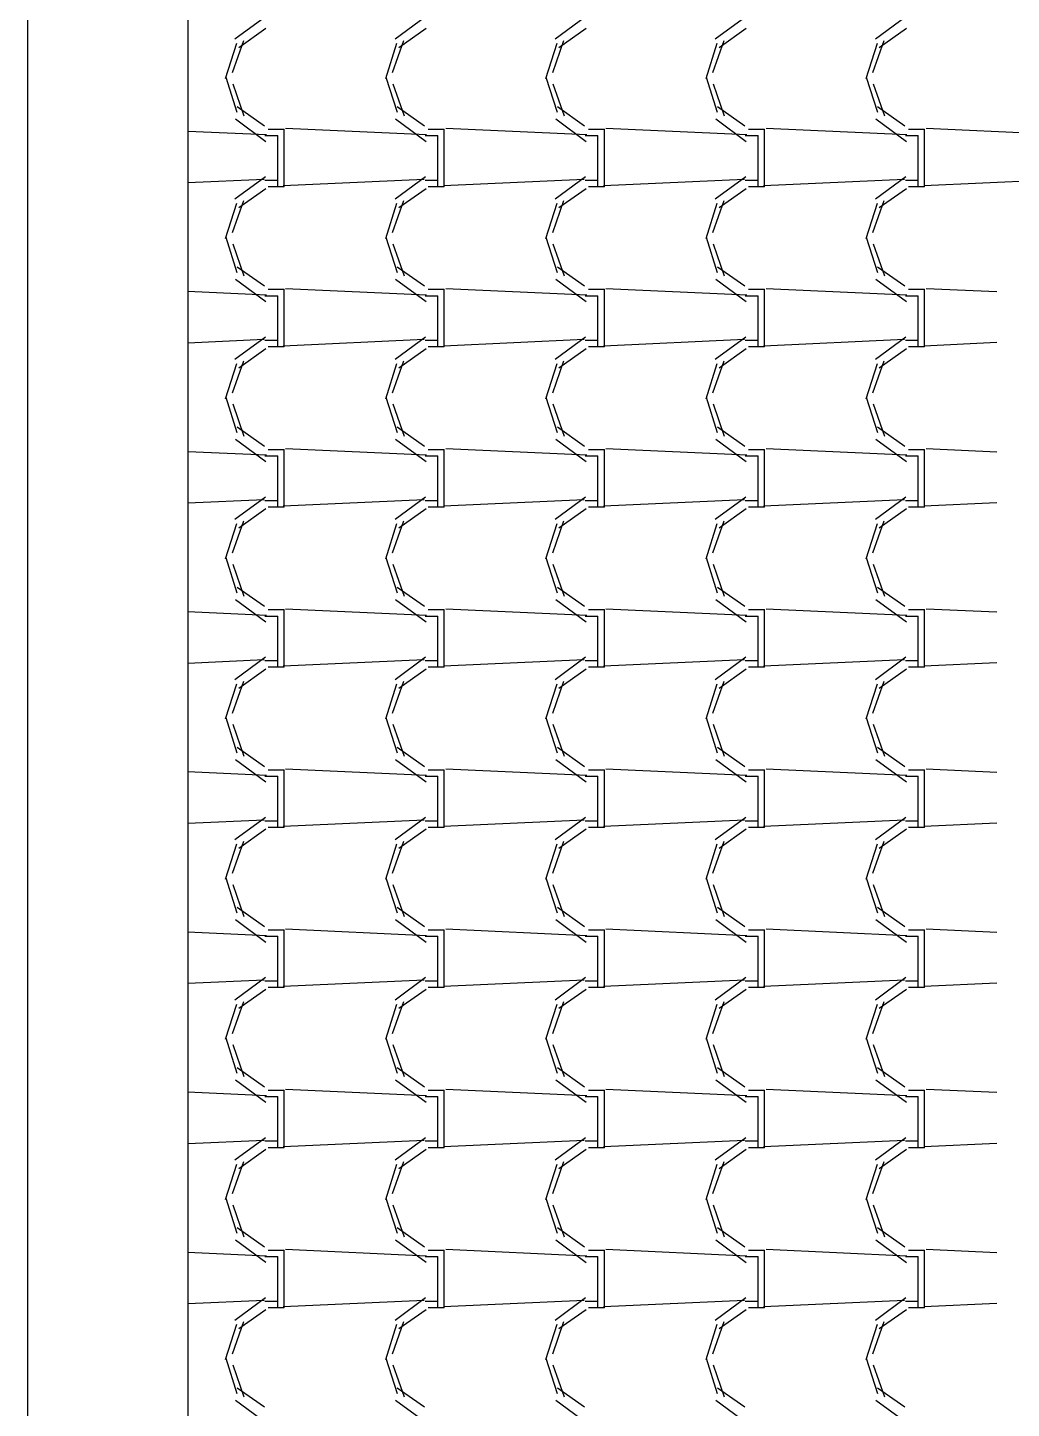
# Model space of a CAD drawing. Header units: millimetres. Extents: x -336 to -33, y -135 to 770.
# Drawn here: x -310.758 to -308.915, y 714.921 to 717.507 of the extents above; entities that cross this region are included whole.
import ezdxf

# ---------------------------------------------------------------- set-up
doc = ezdxf.new("R2010")
doc.units = ezdxf.units.MM
doc.header["$LTSCALE"] = 50
doc.header["$MEASUREMENT"] = 0
doc.layers.add('-HIDRO', color=8, linetype='CONTINUOUS')

msp = doc.modelspace()

# ---------------------------------------------------------------- linework, layer by layer
at = {"layer": '-HIDRO', "linetype": 'Continuous'}
for p, q in [((-310.758, 747.1206), (-310.758, 712.1028)), ((-310.458, 724.1028), (-310.458, 712.4028)), ((-310.3126, 717.5275), (-310.3696, 717.4855)), ((-310.0126, 717.5275), (-310.0696, 717.4855)), ((-309.7126, 717.5275), (-309.7696, 717.4855)), ((-309.4126, 717.5275), (-309.4696, 717.4855)), ((-309.1126, 717.5275), (-309.1696, 717.4855)), ((-310.3115, 717.5054), (-310.3625, 717.4694)), ((-310.0115, 717.5054), (-310.0625, 717.4694)), ((-309.7115, 717.5054), (-309.7625, 717.4694)), ((-309.4115, 717.5054), (-309.4625, 717.4694)), ((-309.1115, 717.5054), (-309.1625, 717.4694)), ((-310.3666, 717.4774), (-310.3876, 717.4114)), ((-310.3538, 717.4824), (-310.3748, 717.4224)), ((-310.0666, 717.4774), (-310.0876, 717.4114)), ((-310.0538, 717.4824), (-310.0748, 717.4224)), ((-309.7666, 717.4774), (-309.7876, 717.4114)), ((-309.7538, 717.4824), (-309.7748, 717.4224)), ((-309.4666, 717.4774), (-309.4876, 717.4114)), ((-309.4538, 717.4824), (-309.4748, 717.4224)), ((-309.1666, 717.4774), (-309.1876, 717.4114)), ((-309.1538, 717.4824), (-309.1748, 717.4224)), ((-310.3869, 717.4146), (-310.3659, 717.3486)), ((-310.0869, 717.4146), (-310.0659, 717.3486)), ((-309.7869, 717.4146), (-309.7659, 717.3486)), ((-309.4869, 717.4146), (-309.4659, 717.3486)), ((-309.1869, 717.4146), (-309.1659, 717.3486)), ((-310.3737, 717.4021), (-310.3527, 717.3421)), ((-310.0737, 717.4021), (-310.0527, 717.3421)), ((-309.7737, 717.4021), (-309.7527, 717.3421)), ((-309.4737, 717.4021), (-309.4527, 717.3421)), ((-309.1737, 717.4021), (-309.1527, 717.3421)), ((-310.3655, 717.3592), (-310.3145, 717.3232)), ((-310.0655, 717.3592), (-310.0145, 717.3232)), ((-309.7655, 717.3592), (-309.7145, 717.3232)), ((-309.4656, 717.3592), (-309.4145, 717.3232)), ((-309.1656, 717.3592), (-309.1146, 717.3232)), ((-310.3686, 717.3361), (-310.3116, 717.2941)), ((-310.0686, 717.3361), (-310.0116, 717.2941)), ((-309.7686, 717.3361), (-309.7116, 717.2941)), ((-309.4686, 717.3361), (-309.4116, 717.2941)), ((-309.1686, 717.3361), (-309.1116, 717.2941)), ((-310.3106, 717.306), (-310.458, 717.3127)), ((-310.3134, 717.3049), (-310.2894, 717.3049)), ((-310.3074, 717.3169), (-310.2774, 717.3169)), ((-310.2894, 717.2209), (-310.2894, 717.3049)), ((-310.2774, 717.2209), (-310.2774, 717.3169)), ((-310.0106, 717.306), (-310.2746, 717.318)), ((-310.0134, 717.3049), (-309.9894, 717.3049)), ((-310.0074, 717.3169), (-309.9774, 717.3169)), ((-309.9894, 717.2209), (-309.9894, 717.3049)), ((-309.9774, 717.2209), (-309.9774, 717.3169)), ((-309.7106, 717.306), (-309.9746, 717.318)), ((-309.7134, 717.3049), (-309.6894, 717.3049)), ((-309.7074, 717.3169), (-309.6774, 717.3169)), ((-309.6894, 717.2209), (-309.6894, 717.3049)), ((-309.6774, 717.2209), (-309.6774, 717.3169)), ((-309.4106, 717.306), (-309.6746, 717.318)), ((-309.4134, 717.3049), (-309.3894, 717.3049)), ((-309.4074, 717.3169), (-309.3774, 717.3169)), ((-309.3894, 717.2209), (-309.3894, 717.3049)), ((-309.3774, 717.2209), (-309.3774, 717.3169)), ((-309.1106, 717.306), (-309.3746, 717.318)), ((-309.1134, 717.3049), (-309.0894, 717.3049)), ((-309.1074, 717.3169), (-309.0774, 717.3169)), ((-309.0894, 717.2209), (-309.0894, 717.3049)), ((-309.0774, 717.2209), (-309.0774, 717.3169)), ((-308.8106, 717.306), (-309.0746, 717.318)), ((-310.3126, 717.2275), (-310.3696, 717.1855)), ((-310.0126, 717.2275), (-310.0696, 717.1855)), ((-309.7126, 717.2275), (-309.7696, 717.1855)), ((-309.4126, 717.2275), (-309.4696, 717.1855)), ((-309.1126, 717.2275), (-309.1696, 717.1855)), ((-310.3151, 717.2227), (-310.458, 717.2162)), ((-310.3115, 717.2054), (-310.3625, 717.1694)), ((-310.2894, 717.2209), (-310.3134, 717.2209)), ((-310.2774, 717.2089), (-310.3074, 717.2089)), ((-310.2894, 717.2089), (-310.2894, 717.2209)), ((-310.0151, 717.2227), (-310.2791, 717.2107)), ((-310.2774, 717.2089), (-310.2774, 717.2209)), ((-310.0115, 717.2054), (-310.0625, 717.1694)), ((-309.9894, 717.2209), (-310.0134, 717.2209)), ((-309.9774, 717.2089), (-310.0074, 717.2089)), ((-309.9894, 717.2089), (-309.9894, 717.2209)), ((-309.7151, 717.2227), (-309.9791, 717.2107)), ((-309.9774, 717.2089), (-309.9774, 717.2209)), ((-309.7115, 717.2054), (-309.7625, 717.1694)), ((-309.6894, 717.2209), (-309.7134, 717.2209)), ((-309.6774, 717.2089), (-309.7074, 717.2089)), ((-309.6894, 717.2089), (-309.6894, 717.2209)), ((-309.4151, 717.2227), (-309.6791, 717.2107)), ((-309.6774, 717.2089), (-309.6774, 717.2209)), ((-309.4115, 717.2054), (-309.4625, 717.1694)), ((-309.3894, 717.2209), (-309.4134, 717.2209)), ((-309.3774, 717.2089), (-309.4074, 717.2089)), ((-309.3894, 717.2089), (-309.3894, 717.2209)), ((-309.1151, 717.2227), (-309.3791, 717.2107)), ((-309.3774, 717.2089), (-309.3774, 717.2209)), ((-309.1115, 717.2054), (-309.1625, 717.1694)), ((-309.0894, 717.2209), (-309.1134, 717.2209)), ((-309.0774, 717.2089), (-309.1074, 717.2089)), ((-309.0894, 717.2089), (-309.0894, 717.2209)), ((-308.8151, 717.2227), (-309.0791, 717.2107)), ((-309.0774, 717.2089), (-309.0774, 717.2209)), ((-310.3666, 717.1774), (-310.3876, 717.1114)), ((-310.3538, 717.1824), (-310.3748, 717.1224)), ((-310.0666, 717.1774), (-310.0876, 717.1114)), ((-310.0538, 717.1824), (-310.0748, 717.1224)), ((-309.7666, 717.1774), (-309.7876, 717.1114)), ((-309.7538, 717.1824), (-309.7748, 717.1224)), ((-309.4666, 717.1774), (-309.4876, 717.1114)), ((-309.4538, 717.1824), (-309.4748, 717.1224)), ((-309.1666, 717.1774), (-309.1876, 717.1114)), ((-309.1538, 717.1824), (-309.1748, 717.1224)), ((-310.3869, 717.1146), (-310.3659, 717.0486)), ((-310.3737, 717.1021), (-310.3527, 717.0421)), ((-310.0869, 717.1146), (-310.0659, 717.0486)), ((-310.0737, 717.1021), (-310.0527, 717.0421)), ((-309.7869, 717.1146), (-309.7659, 717.0486)), ((-309.7737, 717.1021), (-309.7527, 717.0421)), ((-309.4869, 717.1146), (-309.4659, 717.0486)), ((-309.4737, 717.1021), (-309.4527, 717.0421)), ((-309.1869, 717.1146), (-309.1659, 717.0486)), ((-309.1737, 717.1021), (-309.1527, 717.0421)), ((-310.3655, 717.0592), (-310.3145, 717.0232)), ((-310.0655, 717.0592), (-310.0145, 717.0232)), ((-309.7655, 717.0592), (-309.7145, 717.0232)), ((-309.4655, 717.0592), (-309.4145, 717.0232)), ((-309.1655, 717.0592), (-309.1145, 717.0232)), ((-310.3686, 717.0361), (-310.3116, 716.9941)), ((-310.0686, 717.0361), (-310.0116, 716.9941)), ((-309.7686, 717.0361), (-309.7116, 716.9941)), ((-309.4686, 717.0361), (-309.4116, 716.9941)), ((-309.1686, 717.0361), (-309.1116, 716.9941)), ((-310.3106, 717.006), (-310.458, 717.0127)), ((-310.3134, 717.0049), (-310.2894, 717.0049)), ((-310.3074, 717.0169), (-310.2774, 717.0169)), ((-310.2894, 716.9209), (-310.2894, 717.0049)), ((-310.2774, 716.9209), (-310.2774, 717.0169)), ((-310.0106, 717.006), (-310.2746, 717.018)), ((-310.0134, 717.0049), (-309.9894, 717.0049)), ((-310.0074, 717.0169), (-309.9774, 717.0169)), ((-309.9894, 716.9209), (-309.9894, 717.0049)), ((-309.9774, 716.9209), (-309.9774, 717.0169)), ((-309.7106, 717.006), (-309.9746, 717.018)), ((-309.7134, 717.0049), (-309.6894, 717.0049)), ((-309.7074, 717.0169), (-309.6774, 717.0169)), ((-309.6894, 716.9209), (-309.6894, 717.0049)), ((-309.6774, 716.9209), (-309.6774, 717.0169)), ((-309.4106, 717.006), (-309.6746, 717.018)), ((-309.4134, 717.0049), (-309.3894, 717.0049)), ((-309.4074, 717.0169), (-309.3774, 717.0169)), ((-309.3894, 716.9209), (-309.3894, 717.0049)), ((-309.3774, 716.9209), (-309.3774, 717.0169)), ((-309.1106, 717.006), (-309.3746, 717.018)), ((-309.1134, 717.0049), (-309.0894, 717.0049)), ((-309.1074, 717.0169), (-309.0774, 717.0169)), ((-309.0894, 716.9209), (-309.0894, 717.0049)), ((-309.0774, 716.9209), (-309.0774, 717.0169)), ((-308.9422, 717.012), (-309.0746, 717.018)), ((-310.3151, 716.9227), (-310.458, 716.9162)), ((-310.3126, 716.9275), (-310.3696, 716.8855)), ((-310.2894, 716.9209), (-310.3134, 716.9209)), ((-310.2894, 716.9089), (-310.2894, 716.9209)), ((-310.0151, 716.9227), (-310.2791, 716.9107)), ((-310.2774, 716.9089), (-310.2774, 716.9209)), ((-310.0126, 716.9275), (-310.0696, 716.8855)), ((-309.9894, 716.9209), (-310.0134, 716.9209)), ((-309.9894, 716.9089), (-309.9894, 716.9209)), ((-309.7151, 716.9227), (-309.9791, 716.9107)), ((-309.9774, 716.9089), (-309.9774, 716.9209)), ((-309.7126, 716.9275), (-309.7696, 716.8855)), ((-309.6894, 716.9209), (-309.7134, 716.9209)), ((-309.6894, 716.9089), (-309.6894, 716.9209)), ((-309.4151, 716.9227), (-309.6791, 716.9107)), ((-309.6774, 716.9089), (-309.6774, 716.9209)), ((-309.4126, 716.9275), (-309.4696, 716.8855)), ((-309.3894, 716.9209), (-309.4134, 716.9209)), ((-309.3894, 716.9089), (-309.3894, 716.9209)), ((-309.1151, 716.9227), (-309.3791, 716.9107)), ((-309.3774, 716.9089), (-309.3774, 716.9209)), ((-309.1126, 716.9275), (-309.1696, 716.8855)), ((-309.0894, 716.9209), (-309.1134, 716.9209)), ((-309.0894, 716.9089), (-309.0894, 716.9209)), ((-308.9422, 716.917), (-309.0791, 716.9107)), ((-309.0774, 716.9089), (-309.0774, 716.9209)), ((-310.3115, 716.9054), (-310.3625, 716.8694)), ((-310.2774, 716.9089), (-310.3074, 716.9089)), ((-310.0115, 716.9054), (-310.0625, 716.8694)), ((-309.9774, 716.9089), (-310.0074, 716.9089)), ((-309.7115, 716.9054), (-309.7625, 716.8694)), ((-309.6774, 716.9089), (-309.7074, 716.9089)), ((-309.4115, 716.9054), (-309.4625, 716.8694)), ((-309.3774, 716.9089), (-309.4074, 716.9089)), ((-309.1115, 716.9054), (-309.1625, 716.8694)), ((-309.0774, 716.9089), (-309.1074, 716.9089)), ((-310.3666, 716.8774), (-310.3876, 716.8114)), ((-310.3538, 716.8824), (-310.3748, 716.8224)), ((-310.0666, 716.8774), (-310.0876, 716.8114)), ((-310.0538, 716.8824), (-310.0748, 716.8224)), ((-309.7666, 716.8774), (-309.7876, 716.8114)), ((-309.7538, 716.8824), (-309.7748, 716.8224)), ((-309.4666, 716.8774), (-309.4876, 716.8114)), ((-309.4538, 716.8824), (-309.4748, 716.8224)), ((-309.1666, 716.8774), (-309.1876, 716.8114)), ((-309.1538, 716.8824), (-309.1748, 716.8224)), ((-310.3869, 716.8146), (-310.3659, 716.7486)), ((-310.0869, 716.8146), (-310.0659, 716.7486)), ((-309.7869, 716.8146), (-309.7659, 716.7486)), ((-309.4869, 716.8146), (-309.4659, 716.7486)), ((-309.1869, 716.8146), (-309.1659, 716.7486)), ((-310.3737, 716.8021), (-310.3527, 716.7421)), ((-310.0737, 716.8021), (-310.0527, 716.7421)), ((-309.7737, 716.8021), (-309.7527, 716.7421)), ((-309.4737, 716.8021), (-309.4527, 716.7421)), ((-309.1737, 716.8021), (-309.1527, 716.7421)), ((-310.3686, 716.7361), (-310.3116, 716.6941)), ((-310.3655, 716.7592), (-310.3145, 716.7232)), ((-310.0686, 716.7361), (-310.0116, 716.6941)), ((-310.0655, 716.7592), (-310.0145, 716.7232)), ((-309.7686, 716.7361), (-309.7116, 716.6941)), ((-309.7655, 716.7592), (-309.7145, 716.7232)), ((-309.4686, 716.7361), (-309.4116, 716.6941)), ((-309.4655, 716.7592), (-309.4145, 716.7232)), ((-309.1686, 716.7361), (-309.1116, 716.6941)), ((-309.1655, 716.7592), (-309.1145, 716.7232)), ((-310.3106, 716.706), (-310.458, 716.7127)), ((-310.3074, 716.7169), (-310.2774, 716.7169)), ((-310.2774, 716.6209), (-310.2774, 716.7169)), ((-310.0106, 716.706), (-310.2746, 716.718)), ((-310.0074, 716.7169), (-309.9774, 716.7169)), ((-309.9774, 716.6209), (-309.9774, 716.7169)), ((-309.7106, 716.706), (-309.9746, 716.718)), ((-309.7074, 716.7169), (-309.6774, 716.7169)), ((-309.6774, 716.6209), (-309.6774, 716.7169)), ((-309.4106, 716.706), (-309.6746, 716.718)), ((-309.4074, 716.7169), (-309.3774, 716.7169)), ((-309.3774, 716.6209), (-309.3774, 716.7169)), ((-309.1106, 716.706), (-309.3746, 716.718)), ((-309.1074, 716.7169), (-309.0774, 716.7169)), ((-309.0774, 716.6209), (-309.0774, 716.7169)), ((-308.9422, 716.712), (-309.0746, 716.718)), ((-310.3134, 716.7049), (-310.2894, 716.7049)), ((-310.2894, 716.6209), (-310.2894, 716.7049)), ((-310.0134, 716.7049), (-309.9894, 716.7049)), ((-309.9894, 716.6209), (-309.9894, 716.7049)), ((-309.7134, 716.7049), (-309.6894, 716.7049)), ((-309.6894, 716.6209), (-309.6894, 716.7049)), ((-309.4134, 716.7049), (-309.3894, 716.7049)), ((-309.3894, 716.6209), (-309.3894, 716.7049)), ((-309.1134, 716.7049), (-309.0894, 716.7049)), ((-309.0894, 716.6209), (-309.0894, 716.7049)), ((-310.3151, 716.6227), (-310.458, 716.6162)), ((-310.3126, 716.6275), (-310.3696, 716.5855)), ((-310.3115, 716.6054), (-310.3625, 716.5694)), ((-310.2894, 716.6209), (-310.3134, 716.6209)), ((-310.2774, 716.6089), (-310.3074, 716.6089)), ((-310.2894, 716.6089), (-310.2894, 716.6209)), ((-310.0151, 716.6227), (-310.2791, 716.6107)), ((-310.2774, 716.6089), (-310.2774, 716.6209)), ((-310.0126, 716.6275), (-310.0696, 716.5855)), ((-310.0115, 716.6054), (-310.0625, 716.5694)), ((-309.9894, 716.6209), (-310.0134, 716.6209)), ((-309.9774, 716.6089), (-310.0074, 716.6089)), ((-309.9894, 716.6089), (-309.9894, 716.6209)), ((-309.7151, 716.6227), (-309.9791, 716.6107)), ((-309.9774, 716.6089), (-309.9774, 716.6209)), ((-309.7126, 716.6275), (-309.7696, 716.5855)), ((-309.7115, 716.6054), (-309.7625, 716.5694)), ((-309.6894, 716.6209), (-309.7134, 716.6209)), ((-309.6774, 716.6089), (-309.7074, 716.6089)), ((-309.6894, 716.6089), (-309.6894, 716.6209)), ((-309.4151, 716.6227), (-309.6791, 716.6107)), ((-309.6774, 716.6089), (-309.6774, 716.6209)), ((-309.4126, 716.6275), (-309.4696, 716.5855)), ((-309.4115, 716.6054), (-309.4625, 716.5694)), ((-309.3894, 716.6209), (-309.4134, 716.6209)), ((-309.3774, 716.6089), (-309.4074, 716.6089)), ((-309.3894, 716.6089), (-309.3894, 716.6209)), ((-309.1151, 716.6227), (-309.3791, 716.6107)), ((-309.3774, 716.6089), (-309.3774, 716.6209)), ((-309.1126, 716.6275), (-309.1696, 716.5855)), ((-309.1115, 716.6054), (-309.1625, 716.5694)), ((-309.0894, 716.6209), (-309.1134, 716.6209)), ((-309.0774, 716.6089), (-309.1074, 716.6089)), ((-309.0894, 716.6089), (-309.0894, 716.6209)), ((-308.9422, 716.617), (-309.0791, 716.6107)), ((-309.0774, 716.6089), (-309.0774, 716.6209)), ((-310.3538, 716.5824), (-310.3748, 716.5224)), ((-310.0538, 716.5824), (-310.0748, 716.5224)), ((-309.7538, 716.5824), (-309.7748, 716.5224)), ((-309.4538, 716.5824), (-309.4748, 716.5224)), ((-309.1538, 716.5824), (-309.1748, 716.5224)), ((-310.3666, 716.5774), (-310.3876, 716.5114)), ((-310.0666, 716.5774), (-310.0876, 716.5114)), ((-309.7666, 716.5774), (-309.7876, 716.5114)), ((-309.4666, 716.5774), (-309.4876, 716.5114)), ((-309.1666, 716.5774), (-309.1876, 716.5114)), ((-310.3869, 716.5146), (-310.3659, 716.4486)), ((-310.3737, 716.5021), (-310.3527, 716.4421)), ((-310.0869, 716.5146), (-310.0659, 716.4486)), ((-310.0737, 716.5021), (-310.0527, 716.4421)), ((-309.7869, 716.5146), (-309.7659, 716.4486)), ((-309.7737, 716.5021), (-309.7527, 716.4421)), ((-309.4869, 716.5146), (-309.4659, 716.4486)), ((-309.4737, 716.5021), (-309.4527, 716.4421)), ((-309.1869, 716.5146), (-309.1659, 716.4486)), ((-309.1737, 716.5021), (-309.1527, 716.4421)), ((-310.3655, 716.4592), (-310.3145, 716.4232)), ((-310.0655, 716.4592), (-310.0145, 716.4232)), ((-309.7655, 716.4592), (-309.7145, 716.4232)), ((-309.4655, 716.4592), (-309.4145, 716.4232)), ((-309.1655, 716.4592), (-309.1145, 716.4232)), ((-310.3686, 716.4361), (-310.3116, 716.3941)), ((-310.0686, 716.4361), (-310.0116, 716.3941)), ((-309.7686, 716.4361), (-309.7116, 716.3941)), ((-309.4686, 716.4361), (-309.4116, 716.3941)), ((-309.1686, 716.4361), (-309.1116, 716.3941)), ((-310.3106, 716.406), (-310.458, 716.4127)), ((-310.3134, 716.4049), (-310.2894, 716.4049)), ((-310.3074, 716.4169), (-310.2774, 716.4169)), ((-310.2894, 716.3209), (-310.2894, 716.4049)), ((-310.2774, 716.3209), (-310.2774, 716.4169)), ((-310.0106, 716.406), (-310.2746, 716.418)), ((-310.0134, 716.4049), (-309.9894, 716.4049)), ((-310.0074, 716.4169), (-309.9774, 716.4169)), ((-309.9894, 716.3209), (-309.9894, 716.4049)), ((-309.9774, 716.3209), (-309.9774, 716.4169)), ((-309.7106, 716.406), (-309.9746, 716.418)), ((-309.7134, 716.4049), (-309.6894, 716.4049)), ((-309.7074, 716.4169), (-309.6774, 716.4169)), ((-309.6894, 716.3209), (-309.6894, 716.4049)), ((-309.6774, 716.3209), (-309.6774, 716.4169)), ((-309.4106, 716.406), (-309.6746, 716.418)), ((-309.4134, 716.4049), (-309.3894, 716.4049)), ((-309.4074, 716.4169), (-309.3774, 716.4169)), ((-309.3894, 716.3209), (-309.3894, 716.4049)), ((-309.3774, 716.3209), (-309.3774, 716.4169)), ((-309.1106, 716.406), (-309.3746, 716.418)), ((-309.1134, 716.4049), (-309.0894, 716.4049)), ((-309.1074, 716.4169), (-309.0774, 716.4169)), ((-309.0894, 716.3209), (-309.0894, 716.4049)), ((-309.0774, 716.3209), (-309.0774, 716.4169)), ((-308.9422, 716.412), (-309.0746, 716.418)), ((-310.3151, 716.3227), (-310.458, 716.3162)), ((-310.3126, 716.3275), (-310.3696, 716.2855)), ((-310.2894, 716.3209), (-310.3134, 716.3209)), ((-310.2894, 716.3089), (-310.2894, 716.3209)), ((-310.0151, 716.3227), (-310.2791, 716.3107)), ((-310.2774, 716.3089), (-310.2774, 716.3209)), ((-310.0126, 716.3275), (-310.0696, 716.2855)), ((-309.9894, 716.3209), (-310.0134, 716.3209)), ((-309.9894, 716.3089), (-309.9894, 716.3209)), ((-309.7151, 716.3227), (-309.9791, 716.3107)), ((-309.9774, 716.3089), (-309.9774, 716.3209)), ((-309.7126, 716.3275), (-309.7696, 716.2855)), ((-309.6894, 716.3209), (-309.7134, 716.3209)), ((-309.6894, 716.3089), (-309.6894, 716.3209)), ((-309.4151, 716.3227), (-309.6791, 716.3107)), ((-309.6774, 716.3089), (-309.6774, 716.3209)), ((-309.4126, 716.3275), (-309.4696, 716.2855)), ((-309.3894, 716.3209), (-309.4134, 716.3209)), ((-309.3894, 716.3089), (-309.3894, 716.3209)), ((-309.1151, 716.3227), (-309.3791, 716.3107)), ((-309.3774, 716.3089), (-309.3774, 716.3209)), ((-309.1126, 716.3275), (-309.1696, 716.2855)), ((-309.0894, 716.3209), (-309.1134, 716.3209)), ((-309.0894, 716.3089), (-309.0894, 716.3209)), ((-309.0774, 716.3089), (-309.0774, 716.3209)), ((-310.3115, 716.3054), (-310.3625, 716.2694)), ((-310.2774, 716.3089), (-310.3074, 716.3089)), ((-310.0115, 716.3054), (-310.0625, 716.2694)), ((-309.9774, 716.3089), (-310.0074, 716.3089)), ((-309.7115, 716.3054), (-309.7625, 716.2694)), ((-309.6774, 716.3089), (-309.7074, 716.3089)), ((-309.4115, 716.3054), (-309.4625, 716.2694)), ((-309.3774, 716.3089), (-309.4074, 716.3089)), ((-309.1115, 716.3054), (-309.1625, 716.2694)), ((-309.0774, 716.3089), (-309.1074, 716.3089)), ((-308.9422, 716.317), (-309.0791, 716.3107)), ((-310.3666, 716.2774), (-310.3876, 716.2114)), ((-310.3538, 716.2824), (-310.3748, 716.2224)), ((-310.0666, 716.2774), (-310.0876, 716.2114)), ((-310.0538, 716.2824), (-310.0748, 716.2224)), ((-309.7666, 716.2774), (-309.7876, 716.2114)), ((-309.7538, 716.2824), (-309.7748, 716.2224)), ((-309.4666, 716.2774), (-309.4876, 716.2114)), ((-309.4538, 716.2824), (-309.4748, 716.2224)), ((-309.1666, 716.2774), (-309.1876, 716.2114)), ((-309.1538, 716.2824), (-309.1748, 716.2224)), ((-310.3869, 716.2146), (-310.3659, 716.1486)), ((-310.3737, 716.2021), (-310.3527, 716.1421)), ((-310.0869, 716.2146), (-310.0659, 716.1486)), ((-310.0737, 716.2021), (-310.0527, 716.1421)), ((-309.7869, 716.2146), (-309.7659, 716.1486)), ((-309.7737, 716.2021), (-309.7527, 716.1421)), ((-309.4869, 716.2146), (-309.4659, 716.1486)), ((-309.4737, 716.2021), (-309.4527, 716.1421)), ((-309.1869, 716.2146), (-309.1659, 716.1486)), ((-309.1737, 716.2021), (-309.1527, 716.1421)), ((-310.3655, 716.1592), (-310.3145, 716.1232)), ((-310.0655, 716.1592), (-310.0145, 716.1232)), ((-309.7655, 716.1592), (-309.7145, 716.1232)), ((-309.4655, 716.1592), (-309.4145, 716.1232)), ((-309.1655, 716.1592), (-309.1145, 716.1232)), ((-310.3686, 716.1361), (-310.3116, 716.0941)), ((-310.3074, 716.1169), (-310.2774, 716.1169)), ((-310.2774, 716.0209), (-310.2774, 716.1169)), ((-310.0106, 716.106), (-310.2746, 716.118)), ((-310.0686, 716.1361), (-310.0116, 716.0941)), ((-310.0074, 716.1169), (-309.9774, 716.1169)), ((-309.9774, 716.0209), (-309.9774, 716.1169)), ((-309.7106, 716.106), (-309.9746, 716.118)), ((-309.7686, 716.1361), (-309.7116, 716.0941)), ((-309.7074, 716.1169), (-309.6774, 716.1169)), ((-309.6774, 716.0209), (-309.6774, 716.1169)), ((-309.4106, 716.106), (-309.6746, 716.118)), ((-309.4686, 716.1361), (-309.4116, 716.0941)), ((-309.4074, 716.1169), (-309.3774, 716.1169)), ((-309.3774, 716.0209), (-309.3774, 716.1169)), ((-309.1106, 716.106), (-309.3746, 716.118)), ((-309.1686, 716.1361), (-309.1116, 716.0941)), ((-309.1074, 716.1169), (-309.0774, 716.1169)), ((-309.0774, 716.0209), (-309.0774, 716.1169)), ((-308.9422, 716.112), (-309.0746, 716.118)), ((-310.3106, 716.106), (-310.458, 716.1127)), ((-310.3134, 716.1049), (-310.2894, 716.1049)), ((-310.2894, 716.0209), (-310.2894, 716.1049)), ((-310.0134, 716.1049), (-309.9894, 716.1049)), ((-309.9894, 716.0209), (-309.9894, 716.1049)), ((-309.7134, 716.1049), (-309.6894, 716.1049)), ((-309.6894, 716.0209), (-309.6894, 716.1049)), ((-309.4134, 716.1049), (-309.3894, 716.1049)), ((-309.3894, 716.0209), (-309.3894, 716.1049)), ((-309.1134, 716.1049), (-309.0894, 716.1049)), ((-309.0894, 716.0209), (-309.0894, 716.1049)), ((-310.3151, 716.0227), (-310.458, 716.0162)), ((-310.3126, 716.0275), (-310.3696, 715.9855)), ((-310.2894, 716.0209), (-310.3134, 716.0209)), ((-310.2894, 716.0089), (-310.2894, 716.0209)), ((-310.0151, 716.0227), (-310.2791, 716.0107)), ((-310.2774, 716.0089), (-310.2774, 716.0209)), ((-310.0126, 716.0275), (-310.0696, 715.9855)), ((-309.9894, 716.0209), (-310.0134, 716.0209)), ((-309.9894, 716.0089), (-309.9894, 716.0209)), ((-309.7151, 716.0227), (-309.9791, 716.0107)), ((-309.9774, 716.0089), (-309.9774, 716.0209)), ((-309.7126, 716.0275), (-309.7696, 715.9855)), ((-309.6894, 716.0209), (-309.7134, 716.0209)), ((-309.6894, 716.0089), (-309.6894, 716.0209)), ((-309.4151, 716.0227), (-309.6791, 716.0107)), ((-309.6774, 716.0089), (-309.6774, 716.0209)), ((-309.4126, 716.0275), (-309.4696, 715.9855)), ((-309.3894, 716.0209), (-309.4134, 716.0209)), ((-309.3894, 716.0089), (-309.3894, 716.0209)), ((-309.1151, 716.0227), (-309.3791, 716.0107)), ((-309.3774, 716.0089), (-309.3774, 716.0209)), ((-309.1126, 716.0275), (-309.1696, 715.9855)), ((-309.0894, 716.0209), (-309.1134, 716.0209)), ((-309.0894, 716.0089), (-309.0894, 716.0209)), ((-308.9422, 716.017), (-309.0791, 716.0107)), ((-309.0774, 716.0089), (-309.0774, 716.0209)), ((-310.3115, 716.0054), (-310.3625, 715.9694)), ((-310.2774, 716.0089), (-310.3074, 716.0089)), ((-310.0115, 716.0054), (-310.0625, 715.9694)), ((-309.9774, 716.0089), (-310.0074, 716.0089)), ((-309.7115, 716.0054), (-309.7625, 715.9694)), ((-309.6774, 716.0089), (-309.7074, 716.0089)), ((-309.4115, 716.0054), (-309.4625, 715.9694)), ((-309.3774, 716.0089), (-309.4074, 716.0089)), ((-309.1115, 716.0054), (-309.1625, 715.9694)), ((-309.0774, 716.0089), (-309.1074, 716.0089)), ((-310.3666, 715.9774), (-310.3876, 715.9114)), ((-310.3538, 715.9824), (-310.3748, 715.9224)), ((-310.0666, 715.9774), (-310.0876, 715.9114)), ((-310.0538, 715.9824), (-310.0748, 715.9224)), ((-309.7666, 715.9774), (-309.7876, 715.9114)), ((-309.7538, 715.9824), (-309.7748, 715.9224)), ((-309.4666, 715.9774), (-309.4876, 715.9114)), ((-309.4538, 715.9824), (-309.4748, 715.9224)), ((-309.1666, 715.9774), (-309.1876, 715.9114)), ((-309.1538, 715.9824), (-309.1748, 715.9224)), ((-310.3869, 715.9146), (-310.3659, 715.8486)), ((-310.0869, 715.9146), (-310.0659, 715.8486)), ((-309.7869, 715.9146), (-309.7659, 715.8486)), ((-309.4869, 715.9146), (-309.4659, 715.8486)), ((-309.1869, 715.9146), (-309.1659, 715.8486)), ((-310.3737, 715.9021), (-310.3527, 715.8421)), ((-310.0737, 715.9021), (-310.0527, 715.8421)), ((-309.7737, 715.9021), (-309.7527, 715.8421)), ((-309.4737, 715.9021), (-309.4527, 715.8421)), ((-309.1737, 715.9021), (-309.1527, 715.8421)), ((-310.3655, 715.8592), (-310.3145, 715.8232)), ((-310.0655, 715.8592), (-310.0145, 715.8232)), ((-309.7655, 715.8592), (-309.7145, 715.8232)), ((-309.4655, 715.8592), (-309.4145, 715.8232)), ((-309.1655, 715.8592), (-309.1145, 715.8232)), ((-310.3686, 715.8361), (-310.3116, 715.7941)), ((-310.0686, 715.8361), (-310.0116, 715.7941)), ((-309.7686, 715.8361), (-309.7116, 715.7941)), ((-309.4686, 715.8361), (-309.4116, 715.7941)), ((-309.1686, 715.8361), (-309.1116, 715.7941)), ((-310.3106, 715.806), (-310.458, 715.8127)), ((-310.3134, 715.8049), (-310.2894, 715.8049)), ((-310.3074, 715.8169), (-310.2774, 715.8169)), ((-310.2894, 715.7209), (-310.2894, 715.8049)), ((-310.2774, 715.7209), (-310.2774, 715.8169)), ((-310.0106, 715.806), (-310.2746, 715.818)), ((-310.0134, 715.8049), (-309.9894, 715.8049)), ((-310.0074, 715.8169), (-309.9774, 715.8169)), ((-309.9894, 715.7209), (-309.9894, 715.8049)), ((-309.9774, 715.7209), (-309.9774, 715.8169)), ((-309.7106, 715.806), (-309.9746, 715.818)), ((-309.7134, 715.8049), (-309.6894, 715.8049)), ((-309.7074, 715.8169), (-309.6774, 715.8169)), ((-309.6894, 715.7209), (-309.6894, 715.8049)), ((-309.6774, 715.7209), (-309.6774, 715.8169)), ((-309.4106, 715.806), (-309.6746, 715.818)), ((-309.4134, 715.8049), (-309.3894, 715.8049)), ((-309.4074, 715.8169), (-309.3774, 715.8169)), ((-309.3894, 715.7209), (-309.3894, 715.8049)), ((-309.3774, 715.7209), (-309.3774, 715.8169)), ((-309.1106, 715.806), (-309.3746, 715.818)), ((-309.1134, 715.8049), (-309.0894, 715.8049)), ((-309.1074, 715.8169), (-309.0774, 715.8169)), ((-309.0894, 715.7209), (-309.0894, 715.8049)), ((-309.0774, 715.7209), (-309.0774, 715.8169)), ((-308.9422, 715.812), (-309.0746, 715.818)), ((-310.3126, 715.7275), (-310.3696, 715.6855)), ((-310.0126, 715.7275), (-310.0696, 715.6855)), ((-309.7126, 715.7275), (-309.7696, 715.6855)), ((-309.4126, 715.7275), (-309.4696, 715.6855)), ((-309.1126, 715.7275), (-309.1696, 715.6855)), ((-310.3151, 715.7227), (-310.458, 715.7162)), ((-310.3115, 715.7054), (-310.3625, 715.6694)), ((-310.2894, 715.7209), (-310.3134, 715.7209)), ((-310.2774, 715.7089), (-310.3074, 715.7089)), ((-310.2894, 715.7089), (-310.2894, 715.7209)), ((-310.0151, 715.7227), (-310.2791, 715.7107)), ((-310.2774, 715.7089), (-310.2774, 715.7209)), ((-310.0115, 715.7054), (-310.0625, 715.6694)), ((-309.9894, 715.7209), (-310.0134, 715.7209)), ((-309.9774, 715.7089), (-310.0074, 715.7089)), ((-309.9894, 715.7089), (-309.9894, 715.7209)), ((-309.7151, 715.7227), (-309.9791, 715.7107)), ((-309.9774, 715.7089), (-309.9774, 715.7209)), ((-309.7115, 715.7054), (-309.7625, 715.6694)), ((-309.6894, 715.7209), (-309.7134, 715.7209)), ((-309.6774, 715.7089), (-309.7074, 715.7089)), ((-309.6894, 715.7089), (-309.6894, 715.7209)), ((-309.4151, 715.7227), (-309.6791, 715.7107)), ((-309.6774, 715.7089), (-309.6774, 715.7209)), ((-309.4115, 715.7054), (-309.4625, 715.6694)), ((-309.3894, 715.7209), (-309.4134, 715.7209)), ((-309.3774, 715.7089), (-309.4074, 715.7089)), ((-309.3894, 715.7089), (-309.3894, 715.7209)), ((-309.1151, 715.7227), (-309.3791, 715.7107)), ((-309.3774, 715.7089), (-309.3774, 715.7209)), ((-309.1115, 715.7054), (-309.1625, 715.6694)), ((-309.0894, 715.7209), (-309.1134, 715.7209)), ((-309.0774, 715.7089), (-309.1074, 715.7089)), ((-309.0894, 715.7089), (-309.0894, 715.7209)), ((-308.9422, 715.717), (-309.0791, 715.7107)), ((-309.0774, 715.7089), (-309.0774, 715.7209)), ((-310.3666, 715.6774), (-310.3876, 715.6114)), ((-310.3538, 715.6824), (-310.3748, 715.6224)), ((-310.0666, 715.6774), (-310.0876, 715.6114)), ((-310.0538, 715.6824), (-310.0748, 715.6224)), ((-309.7666, 715.6774), (-309.7876, 715.6114)), ((-309.7538, 715.6824), (-309.7748, 715.6224)), ((-309.4666, 715.6774), (-309.4876, 715.6114)), ((-309.4538, 715.6824), (-309.4748, 715.6224)), ((-309.1666, 715.6774), (-309.1876, 715.6114)), ((-309.1538, 715.6824), (-309.1748, 715.6224)), ((-310.3869, 715.6146), (-310.3659, 715.5486)), ((-310.3737, 715.6021), (-310.3527, 715.5421)), ((-310.0869, 715.6146), (-310.0659, 715.5486)), ((-310.0737, 715.6021), (-310.0527, 715.5421)), ((-309.7869, 715.6146), (-309.7659, 715.5486)), ((-309.7737, 715.6021), (-309.7527, 715.5421)), ((-309.4869, 715.6146), (-309.4659, 715.5486)), ((-309.4737, 715.6021), (-309.4527, 715.5421)), ((-309.1869, 715.6146), (-309.1659, 715.5486)), ((-309.1737, 715.6021), (-309.1527, 715.5421)), ((-310.3655, 715.5592), (-310.3145, 715.5232)), ((-310.0655, 715.5592), (-310.0145, 715.5232)), ((-309.7655, 715.5592), (-309.7145, 715.5232)), ((-309.4655, 715.5592), (-309.4145, 715.5232)), ((-309.1655, 715.5592), (-309.1145, 715.5232)), ((-310.3686, 715.5361), (-310.3116, 715.4941)), ((-310.0686, 715.5361), (-310.0116, 715.4941)), ((-309.7686, 715.5361), (-309.7116, 715.4941)), ((-309.4686, 715.5361), (-309.4116, 715.4941)), ((-309.1686, 715.5361), (-309.1116, 715.4941)), ((-310.3106, 715.506), (-310.458, 715.5127)), ((-310.3134, 715.5049), (-310.2894, 715.5049)), ((-310.3074, 715.5169), (-310.2774, 715.5169)), ((-310.2894, 715.4209), (-310.2894, 715.5049)), ((-310.2774, 715.4209), (-310.2774, 715.5169)), ((-310.0106, 715.506), (-310.2746, 715.518)), ((-310.0134, 715.5049), (-309.9894, 715.5049)), ((-310.0074, 715.5169), (-309.9774, 715.5169)), ((-309.9894, 715.4209), (-309.9894, 715.5049)), ((-309.9774, 715.4209), (-309.9774, 715.5169)), ((-309.7106, 715.506), (-309.9746, 715.518)), ((-309.7134, 715.5049), (-309.6894, 715.5049)), ((-309.7074, 715.5169), (-309.6774, 715.5169)), ((-309.6894, 715.4209), (-309.6894, 715.5049)), ((-309.6774, 715.4209), (-309.6774, 715.5169)), ((-309.4106, 715.506), (-309.6746, 715.518)), ((-309.4134, 715.5049), (-309.3894, 715.5049)), ((-309.4074, 715.5169), (-309.3774, 715.5169)), ((-309.3894, 715.4209), (-309.3894, 715.5049)), ((-309.3774, 715.4209), (-309.3774, 715.5169)), ((-309.1106, 715.506), (-309.3746, 715.518)), ((-309.1134, 715.5049), (-309.0894, 715.5049)), ((-309.1074, 715.5169), (-309.0774, 715.5169)), ((-309.0894, 715.4209), (-309.0894, 715.5049)), ((-309.0774, 715.4209), (-309.0774, 715.5169)), ((-308.9422, 715.512), (-309.0746, 715.518)), ((-310.3151, 715.4227), (-310.458, 715.4162)), ((-310.3126, 715.4275), (-310.3696, 715.3855)), ((-310.2894, 715.4209), (-310.3134, 715.4209)), ((-310.2894, 715.4089), (-310.2894, 715.4209)), ((-310.0151, 715.4227), (-310.2791, 715.4107)), ((-310.2774, 715.4089), (-310.2774, 715.4209)), ((-310.0126, 715.4275), (-310.0696, 715.3855)), ((-309.9894, 715.4209), (-310.0134, 715.4209)), ((-309.9894, 715.4089), (-309.9894, 715.4209)), ((-309.7151, 715.4227), (-309.9791, 715.4107)), ((-309.9774, 715.4089), (-309.9774, 715.4209)), ((-309.7126, 715.4275), (-309.7696, 715.3855)), ((-309.6894, 715.4209), (-309.7134, 715.4209)), ((-309.6894, 715.4089), (-309.6894, 715.4209)), ((-309.4151, 715.4227), (-309.6791, 715.4107)), ((-309.6774, 715.4089), (-309.6774, 715.4209)), ((-309.4126, 715.4275), (-309.4696, 715.3855)), ((-309.3894, 715.4209), (-309.4134, 715.4209)), ((-309.3894, 715.4089), (-309.3894, 715.4209)), ((-309.1151, 715.4227), (-309.3791, 715.4107)), ((-309.3774, 715.4089), (-309.3774, 715.4209)), ((-309.1126, 715.4275), (-309.1696, 715.3855)), ((-309.0894, 715.4209), (-309.1134, 715.4209)), ((-309.0894, 715.4089), (-309.0894, 715.4209)), ((-308.9422, 715.417), (-309.0791, 715.4107)), ((-309.0774, 715.4089), (-309.0774, 715.4209)), ((-310.3115, 715.4054), (-310.3625, 715.3694)), ((-310.2774, 715.4089), (-310.3074, 715.4089)), ((-310.0115, 715.4054), (-310.0625, 715.3694)), ((-309.9774, 715.4089), (-310.0074, 715.4089)), ((-309.7115, 715.4054), (-309.7625, 715.3694)), ((-309.6774, 715.4089), (-309.7074, 715.4089)), ((-309.4115, 715.4054), (-309.4625, 715.3694)), ((-309.3774, 715.4089), (-309.4074, 715.4089)), ((-309.1115, 715.4054), (-309.1625, 715.3694)), ((-309.0774, 715.4089), (-309.1074, 715.4089)), ((-310.3666, 715.3774), (-310.3876, 715.3114)), ((-310.3538, 715.3824), (-310.3748, 715.3224)), ((-310.0666, 715.3774), (-310.0876, 715.3114)), ((-310.0538, 715.3824), (-310.0748, 715.3224)), ((-309.7666, 715.3774), (-309.7876, 715.3114)), ((-309.7538, 715.3824), (-309.7748, 715.3224)), ((-309.4666, 715.3774), (-309.4876, 715.3114)), ((-309.4538, 715.3824), (-309.4748, 715.3224)), ((-309.1666, 715.3774), (-309.1876, 715.3114)), ((-309.1538, 715.3824), (-309.1748, 715.3224)), ((-310.3869, 715.3146), (-310.3659, 715.2486)), ((-310.0869, 715.3146), (-310.0659, 715.2486)), ((-309.7869, 715.3146), (-309.7659, 715.2486)), ((-309.4869, 715.3146), (-309.4659, 715.2486)), ((-309.1869, 715.3146), (-309.1659, 715.2486)), ((-310.3737, 715.3021), (-310.3527, 715.2421)), ((-310.0737, 715.3021), (-310.0527, 715.2421)), ((-309.7737, 715.3021), (-309.7527, 715.2421)), ((-309.4737, 715.3021), (-309.4527, 715.2421)), ((-309.1737, 715.3021), (-309.1527, 715.2421)), ((-310.3686, 715.2362), (-310.3116, 715.1942)), ((-310.3655, 715.2592), (-310.3145, 715.2232)), ((-310.0686, 715.2362), (-310.0116, 715.1942)), ((-310.0655, 715.2592), (-310.0145, 715.2232)), ((-309.7686, 715.2361), (-309.7116, 715.1941)), ((-309.7655, 715.2592), (-309.7145, 715.2232)), ((-309.4686, 715.2361), (-309.4116, 715.1941)), ((-309.4655, 715.2592), (-309.4145, 715.2232)), ((-309.1686, 715.2361), (-309.1116, 715.1941)), ((-309.1655, 715.2592), (-309.1145, 715.2232)), ((-310.3106, 715.206), (-310.458, 715.2127)), ((-310.3074, 715.2169), (-310.2774, 715.2169)), ((-310.2774, 715.1209), (-310.2774, 715.2169)), ((-310.0106, 715.206), (-310.2746, 715.218)), ((-310.0074, 715.2169), (-309.9774, 715.2169)), ((-309.9774, 715.1209), (-309.9774, 715.2169)), ((-309.7106, 715.206), (-309.9746, 715.218)), ((-309.7074, 715.2169), (-309.6774, 715.2169)), ((-309.6774, 715.1209), (-309.6774, 715.2169)), ((-309.4106, 715.206), (-309.6746, 715.218)), ((-309.4074, 715.2169), (-309.3774, 715.2169)), ((-309.3774, 715.1209), (-309.3774, 715.2169)), ((-309.1106, 715.206), (-309.3746, 715.218)), ((-309.1074, 715.2169), (-309.0774, 715.2169)), ((-309.0774, 715.1209), (-309.0774, 715.2169)), ((-308.9422, 715.212), (-309.0746, 715.218)), ((-310.3134, 715.2049), (-310.2894, 715.2049)), ((-310.2894, 715.1209), (-310.2894, 715.2049)), ((-310.0134, 715.2049), (-309.9894, 715.2049)), ((-309.9894, 715.1209), (-309.9894, 715.2049)), ((-309.7134, 715.2049), (-309.6894, 715.2049)), ((-309.6894, 715.1209), (-309.6894, 715.2049)), ((-309.4134, 715.2049), (-309.3894, 715.2049)), ((-309.3894, 715.1209), (-309.3894, 715.2049)), ((-309.1134, 715.2049), (-309.0894, 715.2049)), ((-309.0894, 715.1209), (-309.0894, 715.2049)), ((-310.3151, 715.1227), (-310.458, 715.1162)), ((-310.3126, 715.1275), (-310.3696, 715.0855)), ((-310.3115, 715.1054), (-310.3625, 715.0694)), ((-310.2894, 715.1209), (-310.3134, 715.1209)), ((-310.2774, 715.1089), (-310.3074, 715.1089)), ((-310.2894, 715.1089), (-310.2894, 715.1209)), ((-310.0151, 715.1227), (-310.2791, 715.1107)), ((-310.2774, 715.1089), (-310.2774, 715.1209)), ((-310.0126, 715.1275), (-310.0696, 715.0855)), ((-310.0115, 715.1054), (-310.0625, 715.0694)), ((-309.9894, 715.1209), (-310.0134, 715.1209)), ((-309.9774, 715.1089), (-310.0074, 715.1089)), ((-309.9894, 715.1089), (-309.9894, 715.1209)), ((-309.7151, 715.1227), (-309.9791, 715.1107)), ((-309.9774, 715.1089), (-309.9774, 715.1209)), ((-309.7126, 715.1275), (-309.7696, 715.0855)), ((-309.7115, 715.1054), (-309.7625, 715.0694)), ((-309.6894, 715.1209), (-309.7134, 715.1209)), ((-309.6774, 715.1089), (-309.7074, 715.1089)), ((-309.6894, 715.1089), (-309.6894, 715.1209)), ((-309.4151, 715.1227), (-309.6791, 715.1107)), ((-309.6774, 715.1089), (-309.6774, 715.1209)), ((-309.4126, 715.1275), (-309.4696, 715.0855)), ((-309.4115, 715.1054), (-309.4625, 715.0694)), ((-309.3894, 715.1209), (-309.4134, 715.1209)), ((-309.3774, 715.1089), (-309.4074, 715.1089)), ((-309.3894, 715.1089), (-309.3894, 715.1209)), ((-309.1151, 715.1227), (-309.3791, 715.1107)), ((-309.3774, 715.1089), (-309.3774, 715.1209)), ((-309.1126, 715.1275), (-309.1696, 715.0855)), ((-309.1115, 715.1054), (-309.1625, 715.0694)), ((-309.0894, 715.1209), (-309.1134, 715.1209)), ((-309.0774, 715.1089), (-309.1074, 715.1089)), ((-309.0894, 715.1089), (-309.0894, 715.1209)), ((-308.9422, 715.1169), (-309.0791, 715.1107)), ((-309.0774, 715.1089), (-309.0774, 715.1209)), ((-310.3538, 715.0824), (-310.3748, 715.0224)), ((-310.0538, 715.0824), (-310.0748, 715.0224)), ((-309.7538, 715.0824), (-309.7748, 715.0224)), ((-309.4538, 715.0824), (-309.4748, 715.0224)), ((-309.1538, 715.0824), (-309.1748, 715.0224)), ((-310.3666, 715.0774), (-310.3876, 715.0114)), ((-310.0666, 715.0774), (-310.0876, 715.0114)), ((-309.7666, 715.0774), (-309.7876, 715.0114)), ((-309.4666, 715.0774), (-309.4876, 715.0114)), ((-309.1666, 715.0774), (-309.1876, 715.0114)), ((-310.3869, 715.0146), (-310.3659, 714.9486)), ((-310.3737, 715.0021), (-310.3527, 714.9421)), ((-310.0869, 715.0146), (-310.0659, 714.9486)), ((-310.0737, 715.0021), (-310.0527, 714.9421)), ((-309.7869, 715.0146), (-309.7659, 714.9486)), ((-309.7737, 715.0021), (-309.7527, 714.9421)), ((-309.4869, 715.0146), (-309.4659, 714.9486)), ((-309.4737, 715.0021), (-309.4527, 714.9421)), ((-309.1869, 715.0146), (-309.1659, 714.9486)), ((-309.1737, 715.0021), (-309.1527, 714.9421)), ((-310.3655, 714.9592), (-310.3145, 714.9232)), ((-310.0655, 714.9592), (-310.0145, 714.9232)), ((-309.7655, 714.9592), (-309.7145, 714.9232)), ((-309.4655, 714.9592), (-309.4145, 714.9232)), ((-309.1655, 714.9592), (-309.1145, 714.9232)), ((-310.3686, 714.9362), (-310.3116, 714.8942)), ((-310.0686, 714.9362), (-310.0116, 714.8942)), ((-309.7686, 714.9362), (-309.7116, 714.8942)), ((-309.4686, 714.9361), (-309.4116, 714.8941)), ((-309.1686, 714.9361), (-309.1116, 714.8941))]:
    msp.add_line(p, q, dxfattribs=at)

doc.saveas('drawing.dxf')
